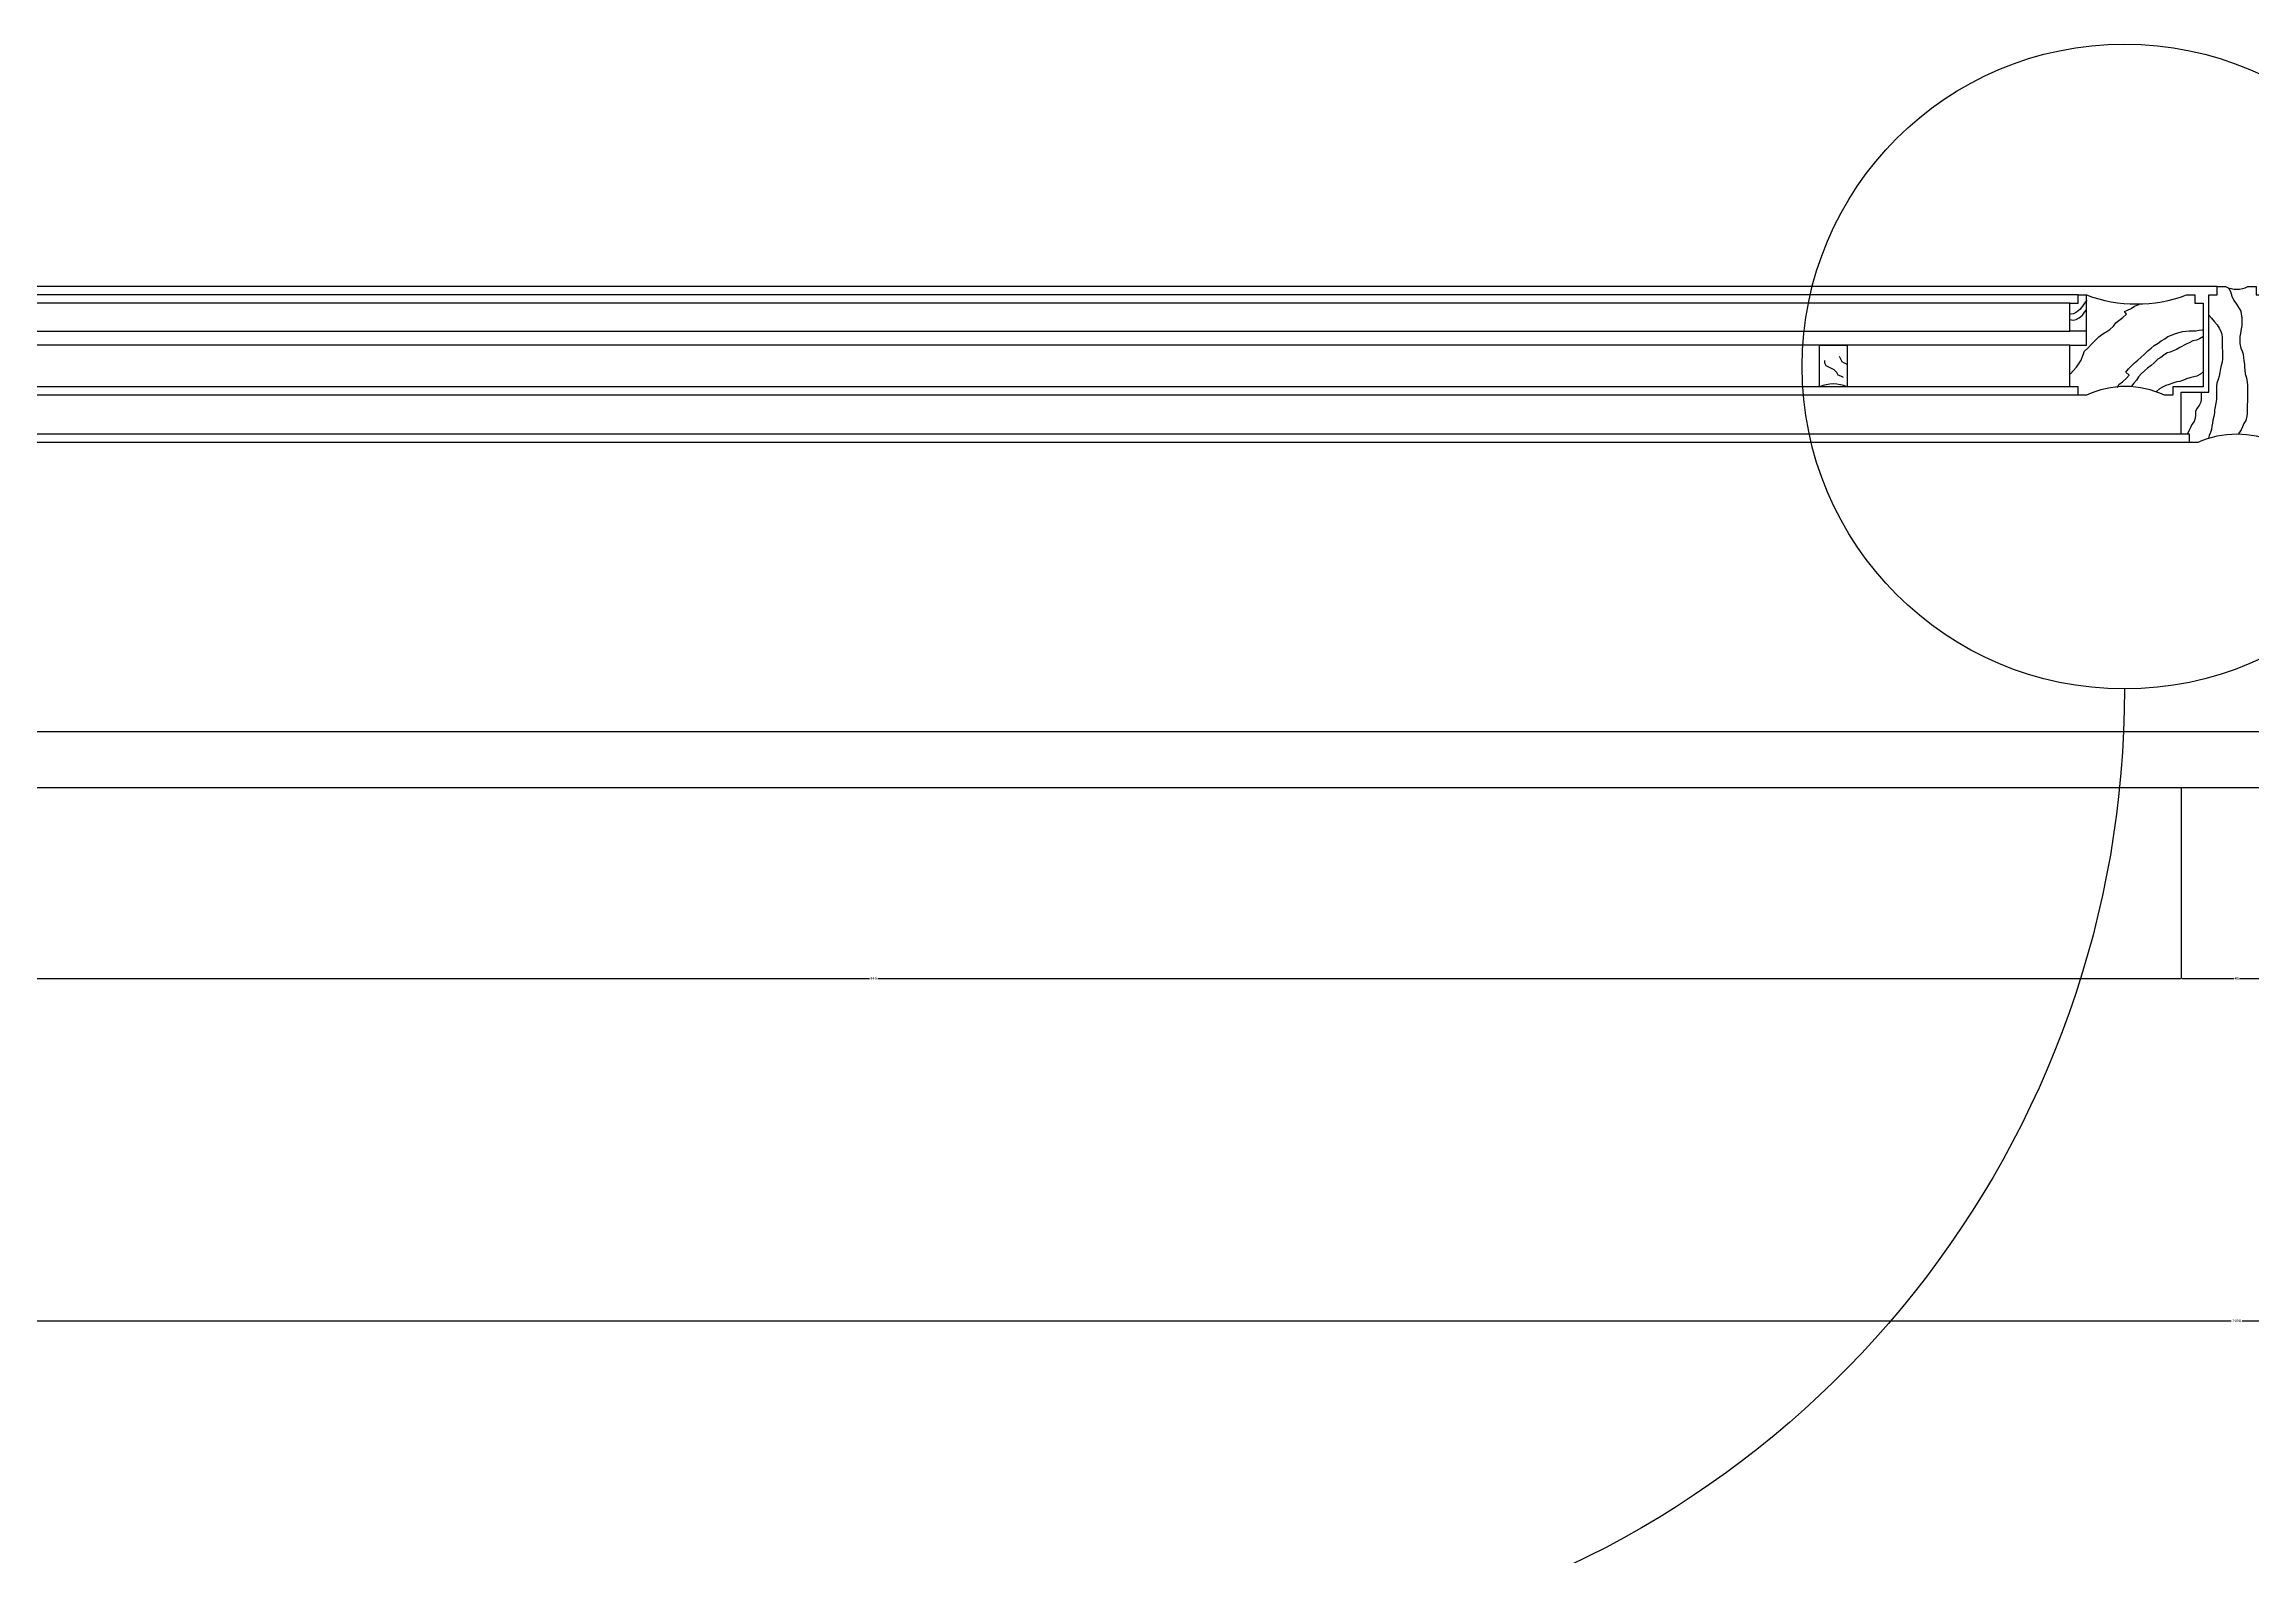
# Model space of a CAD drawing. Header units: metres. Extents: x 4 to 3597, y 195 to 4697.
# Drawn here: x 555 to 1349, y 1426 to 1969 of the extents above; entities that cross this region are included whole.
import ezdxf

# ---------------------------------------------------------------- set-up
doc = ezdxf.new("R2010")
doc.units = ezdxf.units.M
for name, color, linetype in [('3', 3, 'Continuous'), ('4', 4, 'Continuous'), ('7', 7, 'Continuous'), ('BH', 3, 'Continuous'), ('DIM', 3, 'Continuous')]:
    doc.layers.add(name, color=color, linetype=linetype)
doc.dimstyles.get("Standard").update_dxf_attribs({"dimtxt": 2.5, "dimasz": 2.5, "dimexe": 1.25, "dimexo": 0.625, "dimtad": 1, "dimcen": 2.5, "dimazin": 3, "dimtfac": 1, "dimtmove": 0, "dimatfit": 3})

# ---------------------------------------------------------------- blocks, each defined once
blk = doc.blocks.new('*D2')
for p, q in [((383.18, 1701.98), (383.18, 1633.38)), ((1323.18, 1701.98), (1323.18, 1633.38)), ((383.43, 1633.38), (851.68, 1633.38)), ((854.68, 1633.38), (1322.93, 1633.38))]:
    blk.add_line(p, q)
at = {"layer": 'Defpoints'}
for p in [(383.18, 1701.98), (1323.18, 1701.98), (383.18, 1633.38)]:
    blk.add_point(p, dxfattribs=at)
at = {"layer": 'DIM', "insert": (853.18, 1633.38), "char_height": 1, "attachment_point": 5}
blk.add_mtext('940', dxfattribs=at)
blk = doc.blocks.new('*D3')
for p, q in [((343.18, 1583.38), (343.18, 1510.34)), ((2343.18, 1583.38), (2343.18, 1510.34)), ((343.43, 1510.34), (1341.18, 1510.34)), ((1345.18, 1510.34), (2342.93, 1510.34))]:
    blk.add_line(p, q)
at = {"layer": 'Defpoints'}
for p in [(343.18, 1583.38), (2343.18, 1583.38), (343.18, 1510.34)]:
    blk.add_point(p, dxfattribs=at)
at = {"layer": 'DIM', "insert": (1343.18, 1510.34), "char_height": 1, "attachment_point": 5}
blk.add_mtext('2000', dxfattribs=at)
blk = doc.blocks.new('*D47')
for p, q in [((1323.18, 1701.98), (1323.18, 1633.38)), ((1363.18, 1701.98), (1363.18, 1633.38)), ((1323.43, 1633.38), (1342.18, 1633.38)), ((1344.18, 1633.38), (1362.93, 1633.38))]:
    blk.add_line(p, q)
at = {"layer": 'Defpoints'}
for p in [(1323.18, 1701.98), (1363.18, 1701.98), (1323.18, 1633.38)]:
    blk.add_point(p, dxfattribs=at)
at = {"layer": 'DIM', "insert": (1343.18, 1633.38), "char_height": 1, "attachment_point": 5}
blk.add_mtext('40', dxfattribs=at)

msp = doc.modelspace()

# ---------------------------------------------------------------- linework, layer by layer
at = {"layer": '3'}
for p, q in [((1283.18, 1875.98), (423.18, 1875.98)), ((1283.18, 1845.98), (423.18, 1845.98)), ((1323.18, 1828.98), (383.18, 1828.98))]:
    msp.add_line(p, q, dxfattribs=at)
at = {"layer": '4'}
for p, q in [((1336.18, 1881.98), (370.18, 1881.98)), ((1326.18, 1825.98), (380.18, 1825.98)), ((283.18, 1701.98), (2403.18, 1701.98))]:
    msp.add_line(p, q, dxfattribs=at)
for points in [[(1353.18, 1843.98), (1363.18, 1843.98), (1363.18, 1828.98), (1360.18, 1828.98), (1360.18, 1825.98), (1357.18, 1825.98, 0.21), (1329.18, 1825.98), (1326.18, 1825.98), (1326.18, 1828.98), (1323.18, 1828.98), (1323.18, 1843.98), (1333.18, 1843.98), (1333.18, 1878.98), (1336.18, 1878.98), (1336.18, 1881.98), (1339.18, 1881.98, 0.24), (1347.18, 1881.98), (1350.18, 1881.98), (1350.18, 1878.98), (1353.18, 1878.98)], [(1203.18, 1860.98), (1203.18, 1845.98, 0.2), (1193.18, 1845.98), (1193.18, 1860.98)]]:
    msp.add_lwpolyline(points, format="xyb", close=True, dxfattribs=at)
msp.add_lwpolyline([(1289.18, 1865.98), (1283.18, 1865.98), (1283.18, 1875.98), (1286.18, 1875.98), (1286.18, 1878.98), (1289.18, 1878.98, 0.18), (1325.18, 1878.98), (1328.18, 1878.98), (1328.18, 1875.98), (1328.18, 1875.98), (1331.18, 1875.98), (1331.18, 1845.98), (1320.18, 1845.98), (1320.18, 1842.98), (1317.18, 1842.98, 0.22), (1289.18, 1842.98), (1286.18, 1842.98), (1286.18, 1845.98), (1283.18, 1845.98), (1283.18, 1860.98), (1289.18, 1860.98), (1289.18, 1878.98)], format="xyb", dxfattribs=at)
at = {"layer": '7'}
for p, q in [((1286.18, 1878.98), (420.18, 1878.98)), ((423.18, 1865.98), (1283.18, 1865.98)), ((1283.18, 1860.98), (423.18, 1860.98)), ((1286.18, 1842.98), (420.18, 1842.98)), ((2343.18, 1721.98), (343.18, 1721.98))]:
    msp.add_line(p, q, dxfattribs=at)
at = {"layer": 'BH'}
for p, q in [((1340.35, 1881.28), (1340.98, 1880.16)), ((1285.63, 1872.82), (1284.51, 1872.18)), ((1286.75, 1873.78), (1285.63, 1872.82)), ((1287.71, 1874.9), (1286.75, 1873.78)), ((1288.51, 1876.01), (1287.71, 1874.9)), ((1287.71, 1871.7), (1288.51, 1872.82)), ((1289.31, 1877.13), (1288.51, 1876.01)), ((1288.51, 1872.82), (1289.15, 1873.62)), ((1302.8, 1872.98), (1303.92, 1873.46)), ((1303.52, 1872.02), (1302.8, 1872.98)), ((1303.92, 1873.46), (1305.2, 1874.1)), ((1305.2, 1874.1), (1306.48, 1874.9)), ((1306.48, 1874.9), (1307.6, 1875.38)), ((1307.6, 1875.38), (1308.07, 1875.54)), ((1340.98, 1880.16), (1341.46, 1878.57)), ((1341.46, 1878.57), (1342.1, 1876.97)), ((1342.1, 1876.97), (1343.06, 1875.69)), ((1343.06, 1875.69), (1344.66, 1873.14)), ((1344.66, 1873.14), (1344.82, 1872.02)), ((1283.4, 1872.02), (1283.08, 1872.02)), ((1283.24, 1870.11), (1284.35, 1869.95)), ((1284.51, 1872.18), (1283.4, 1872.02)), ((1284.35, 1869.95), (1285.47, 1870.11)), ((1285.47, 1870.11), (1286.59, 1870.75)), ((1286.59, 1870.75), (1287.71, 1871.7)), ((1293.62, 1863.88), (1295.06, 1865)), ((1295.06, 1865), (1296.5, 1865.8)), ((1296.5, 1865.8), (1297.61, 1866.59)), ((1297.61, 1866.59), (1298.89, 1867.71)), ((1298.89, 1867.71), (1299.69, 1868.99)), ((1299.69, 1868.99), (1300.81, 1869.79)), ((1300.81, 1869.79), (1302.25, 1870.91)), ((1302.25, 1870.91), (1303.52, 1872.02)), ((1319.74, 1864.52), (1321.17, 1865.16)), ((1321.17, 1865.16), (1322.45, 1865.48)), ((1322.45, 1865.48), (1323.73, 1865.8)), ((1323.73, 1865.8), (1324.85, 1865.96)), ((1324.85, 1865.96), (1326.13, 1866.12)), ((1326.13, 1866.12), (1328.52, 1866.12)), ((1328.52, 1866.12), (1329.64, 1866.28)), ((1329.64, 1866.28), (1330.76, 1866.44)), ((1330.76, 1866.44), (1331.08, 1866.44)), ((1333.16, 1871.7), (1334.12, 1870.59)), ((1334.12, 1870.59), (1335.23, 1869.31)), ((1335.23, 1869.31), (1336.19, 1868.19)), ((1336.19, 1868.19), (1336.83, 1867.07)), ((1336.83, 1867.07), (1337.47, 1865.96)), ((1337.47, 1865.96), (1337.79, 1864.84)), ((1344.5, 1865.16), (1344.34, 1864.04)), ((1344.82, 1866.75), (1344.5, 1865.16)), ((1344.82, 1872.02), (1344.98, 1870.75)), ((1344.98, 1868.03), (1344.82, 1866.75)), ((1344.98, 1870.75), (1344.98, 1868.03)), ((1287.23, 1855.58), (1287.87, 1857.18)), ((1287.87, 1857.18), (1288.51, 1858.77)), ((1288.51, 1858.77), (1289.63, 1859.89)), ((1289.63, 1859.89), (1291.22, 1861.49)), ((1291.22, 1861.49), (1292.34, 1862.6)), ((1292.34, 1862.6), (1293.62, 1863.88)), ((1308.71, 1856.54), (1309.99, 1857.65)), ((1309.99, 1857.65), (1311.27, 1858.93)), ((1311.27, 1858.93), (1312.39, 1859.89)), ((1312.39, 1859.89), (1313.51, 1860.85)), ((1313.51, 1860.85), (1314.94, 1861.65)), ((1314.94, 1861.65), (1316.06, 1862.44)), ((1317.02, 1857.34), (1315.9, 1856.54)), ((1316.06, 1862.44), (1317.34, 1863.24)), ((1318.14, 1858.13), (1317.02, 1857.34)), ((1317.34, 1863.24), (1318.46, 1864.04)), ((1319.26, 1858.45), (1318.14, 1858.13)), ((1318.46, 1864.04), (1319.74, 1864.52)), ((1320.38, 1858.93), (1319.26, 1858.45)), ((1321.49, 1859.41), (1320.38, 1858.93)), ((1322.77, 1860.05), (1321.49, 1859.41)), ((1325.01, 1861.33), (1322.77, 1860.05)), ((1326.13, 1861.81), (1325.01, 1861.33)), ((1327.41, 1862.44), (1326.13, 1861.81)), ((1328.68, 1862.76), (1327.41, 1862.44)), ((1329.8, 1863.24), (1328.68, 1862.76)), ((1331.24, 1864.04), (1329.8, 1863.24)), ((1337.79, 1864.84), (1337.95, 1863.72)), ((1337.95, 1863.72), (1337.95, 1860.05)), ((1337.95, 1860.05), (1338.11, 1858.61)), ((1338.11, 1858.61), (1338.11, 1856.06)), ((1344.34, 1864.04), (1344.34, 1861.49)), ((1344.34, 1861.49), (1344.66, 1859.89)), ((1344.66, 1859.89), (1345.14, 1858.77)), ((1345.14, 1858.77), (1345.46, 1857.65)), ((1345.46, 1857.65), (1345.62, 1856.54)), ((1195.16, 1854.46), (1195.16, 1855.4)), ((1195.63, 1853.51), (1195.16, 1854.46)), ((1196.58, 1853.04), (1195.63, 1853.51)), ((1198.47, 1852.09), (1196.58, 1853.04)), ((1199.41, 1851.15), (1198.47, 1852.09)), ((1199.89, 1850.2), (1199.41, 1851.15)), ((1200.83, 1849.73), (1199.89, 1850.2)), ((1201.3, 1854.93), (1200.36, 1856.82)), ((1201.78, 1849.26), (1200.83, 1849.73)), ((1202.25, 1854.46), (1201.3, 1854.93)), ((1203.19, 1853.99), (1202.25, 1854.46)), ((1283.4, 1850.63), (1284.35, 1851.75)), ((1284.35, 1851.75), (1285.63, 1853.02)), ((1285.63, 1853.02), (1287.23, 1855.58)), ((1302.09, 1847.76), (1303.52, 1849.03)), ((1303.28, 1851.27), (1304.24, 1852.39)), ((1304.48, 1850.15), (1303.28, 1851.27)), ((1303.52, 1849.03), (1304.48, 1850.15)), ((1304.24, 1852.39), (1305.36, 1853.5)), ((1305.36, 1853.5), (1306.48, 1854.62)), ((1306.48, 1854.62), (1307.6, 1855.58)), ((1307.92, 1849.51), (1307.12, 1848.39)), ((1307.6, 1855.58), (1308.71, 1856.54)), ((1308.87, 1850.63), (1307.92, 1849.51)), ((1309.99, 1851.75), (1308.87, 1850.63)), ((1311.11, 1852.71), (1309.99, 1851.75)), ((1312.39, 1853.66), (1311.11, 1852.71)), ((1313.51, 1854.62), (1312.39, 1853.66)), ((1314.78, 1855.9), (1313.51, 1854.62)), ((1315.9, 1856.54), (1314.78, 1855.9)), ((1326.29, 1849.19), (1325.17, 1848.87)), ((1327.72, 1849.51), (1326.29, 1849.19)), ((1328.84, 1849.83), (1327.72, 1849.51)), ((1330.12, 1850.47), (1328.84, 1849.83)), ((1331.24, 1851.43), (1330.12, 1850.47)), ((1336.83, 1849.83), (1336.51, 1848.55)), ((1337.15, 1851.11), (1336.83, 1849.83)), ((1337.31, 1852.55), (1337.15, 1851.11)), ((1337.63, 1853.66), (1337.31, 1852.55)), ((1337.95, 1854.78), (1337.63, 1853.66)), ((1338.11, 1856.06), (1337.95, 1854.78)), ((1345.62, 1856.54), (1345.78, 1855.26)), ((1345.78, 1855.26), (1345.94, 1854.14)), ((1345.94, 1854.14), (1345.94, 1853.02)), ((1345.94, 1853.02), (1346.1, 1851.91)), ((1346.1, 1851.91), (1346.26, 1850.63)), ((1346.26, 1850.63), (1346.74, 1849.19)), ((1346.74, 1849.19), (1347.06, 1846.64)), ((1300.33, 1845.68), (1300.81, 1846.8)), ((1300.81, 1846.8), (1302.09, 1847.76)), ((1305.36, 1846.16), (1305.2, 1845.84)), ((1306.16, 1847.28), (1305.36, 1846.16)), ((1307.12, 1848.39), (1306.16, 1847.28)), ((1315.42, 1845.2), (1314.31, 1844.24)), ((1316.54, 1845.84), (1315.42, 1845.2)), ((1317.66, 1846.48), (1316.54, 1845.84)), ((1318.94, 1846.8), (1317.66, 1846.48)), ((1320.22, 1847.28), (1318.94, 1846.8)), ((1321.65, 1847.76), (1320.22, 1847.28)), ((1322.77, 1847.92), (1321.65, 1847.76)), ((1324.05, 1848.39), (1322.77, 1847.92)), ((1325.17, 1848.87), (1324.05, 1848.39)), ((1330.44, 1841.53), (1330.28, 1840.41)), ((1330.44, 1843.76), (1330.44, 1841.53)), ((1335.87, 1841.37), (1335.71, 1840.09)), ((1336.03, 1847.28), (1335.87, 1846.16)), ((1335.87, 1846.16), (1335.87, 1841.37)), ((1336.51, 1848.55), (1336.03, 1847.28)), ((1347.06, 1846.64), (1347.06, 1840.73)), ((1327.88, 1833.55), (1327.09, 1832.43)), ((1328.2, 1834.66), (1327.88, 1833.55)), ((1328.36, 1835.78), (1328.2, 1834.66)), ((1328.84, 1838.18), (1328.36, 1837.06)), ((1328.36, 1837.06), (1328.36, 1835.78)), ((1329.64, 1839.29), (1328.84, 1838.18)), ((1330.28, 1840.41), (1329.64, 1839.29)), ((1334.59, 1834.03), (1334.43, 1832.91)), ((1334.91, 1835.3), (1334.59, 1834.03)), ((1335.23, 1836.58), (1334.91, 1835.3)), ((1335.39, 1838.82), (1335.23, 1837.7)), ((1335.23, 1837.7), (1335.23, 1836.58)), ((1335.71, 1840.09), (1335.39, 1838.82)), ((1346.42, 1833.87), (1345.78, 1832.75)), ((1346.74, 1834.98), (1346.42, 1833.87)), ((1346.9, 1836.1), (1346.74, 1834.98)), ((1347.06, 1840.73), (1346.9, 1839.45)), ((1346.9, 1839.45), (1346.9, 1836.1)), ((1325.97, 1830.19), (1325.49, 1829.08)), ((1326.61, 1831.31), (1325.97, 1830.19)), ((1327.09, 1832.43), (1326.61, 1831.31)), ((1333.32, 1828.44), (1333, 1827.48)), ((1333.8, 1829.56), (1333.32, 1828.44)), ((1334.12, 1830.67), (1333.8, 1829.56)), ((1334.27, 1831.79), (1334.12, 1830.67)), ((1334.43, 1832.91), (1334.27, 1831.79)), ((1344.02, 1829.4), (1343.86, 1829.08)), ((1344.82, 1830.51), (1344.02, 1829.4)), ((1345.3, 1831.63), (1344.82, 1830.51)), ((1345.78, 1832.75), (1345.3, 1831.63))]:
    msp.add_line(p, q, dxfattribs=at)
at = {"layer": 'DIM'}
msp.add_lwpolyline([(1302.82, 1737.39, -0.35), (1032.8, 1398.03, 0.45), (867.37, 1172.39, 1.91)], format="xyb", dxfattribs=at)
msp.add_circle((1302.82, 1853.24), 115.85, dxfattribs=at)

# ---------------------------------------------------------------- dimensions: what is measured, and where the dimension line sits
for base, p1, p2, picture, middle in [((383.18, 1633.38), (383.18, 1701.98), (1323.18, 1701.98), '*D2', (853.18, 1633.38)), ((1323.18, 1633.38), (1323.18, 1701.98), (1363.18, 1701.98), '*D47', (1343.18, 1633.38)), ((343.18, 1510.34), (343.18, 1583.38), (2343.18, 1583.38), '*D3', (1343.18, 1510.34))]:
    dim = msp.add_linear_dim(base=base, p1=p1, p2=p2, dimstyle='Standard', dxfattribs=at)
    dim.commit()
    dim.dimension.update_dxf_attribs({"geometry": picture, "text_midpoint": middle})

doc.saveas('drawing.dxf')
